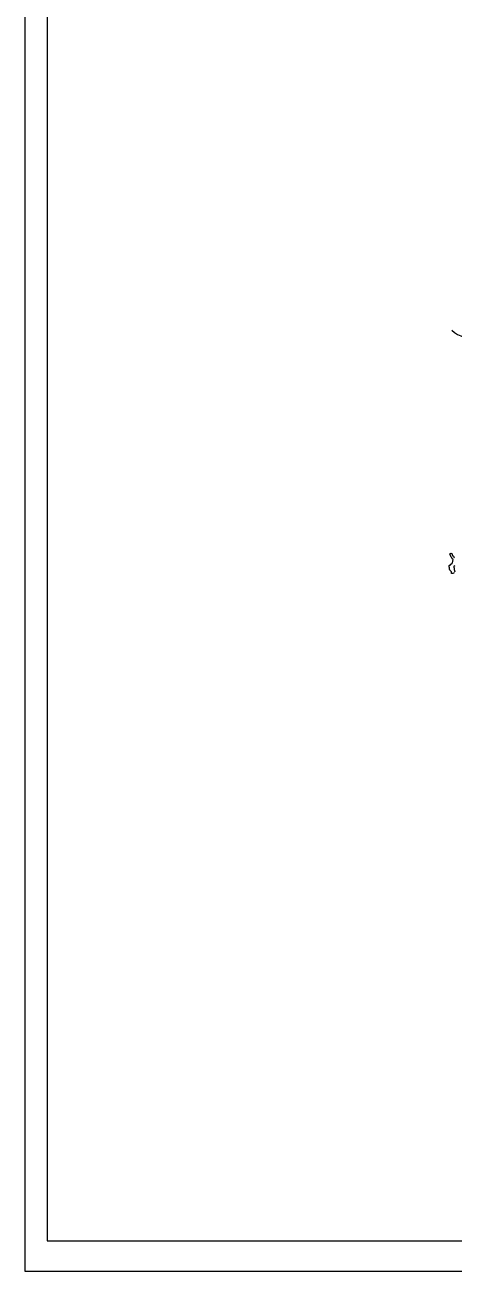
# Model space of a CAD drawing. Header units: metres. Extents: x -8.9 to 30.3, y -11.7 to 25.6.
# Drawn here: x -8.89 to -0.35, y -11.74 to 13.06 of the extents above; entities that cross this region are included whole.
import ezdxf

# ---------------------------------------------------------------- set-up
doc = ezdxf.new("R2010")
doc.units = ezdxf.units.M
doc.layers.add('P2D_C7_L025', color=7, linetype='Continuous', lineweight=25)
doc.layers.add('P2D_C7_L030', color=7, linetype='Continuous', lineweight=30)

msp = doc.modelspace()

# ---------------------------------------------------------------- linework, layer by layer
at = {"layer": 'P2D_C7_L025'}
for points in [[(20.405584, -11.741503), (20.405584, 25.567922), (-8.893316, 25.567922), (-8.893316, -11.741503)], [(19.849959, -11.137194), (19.849959, 24.993247), (-8.449874, 24.993247), (-8.449874, -11.137194)]]:
    msp.add_lwpolyline(points, close=True, dxfattribs=at)
msp.add_lwpolyline([(-8.893316, -11.741503), (30.279834, -11.741503), (30.279834, 25.567922)], dxfattribs=at)
at = {"layer": 'P2D_C7_L030'}
for points in [[(-0.348333, 2.157589), (-0.375849, 2.140656), (-0.397016, 2.139597), (-0.399133, 2.174522), (-0.416066, 2.189339), (-0.435116, 2.210506), (-0.441466, 2.229556), (-0.439349, 2.251781), (-0.447816, 2.276122), (-0.445699, 2.299406), (-0.426649, 2.305756), (-0.411833, 2.325864), (-0.394899, 2.339622), (-0.377966, 2.352322), (-0.369499, 2.420056), (-0.386433, 2.434872), (-0.392783, 2.453922), (-0.409716, 2.468739), (-0.432999, 2.531181), (-0.416066, 2.544939), (-0.391724, 2.539647), (-0.377966, 2.501547), (-0.361033, 2.486731), (-0.354683, 2.467681), (-0.337749, 2.452864)], [(-0.332458, 2.290939), (-0.354683, 2.289881), (-0.356799, 2.267656), (-0.350449, 2.249664), (-0.350449, 2.221089), (-0.333516, 2.176639)]]:
    msp.add_lwpolyline(points, dxfattribs=at)
msp.add_arc((0.06861, 7.507607), 0.699711, 228.628607, 318.611784, dxfattribs=at)

doc.saveas('drawing.dxf')
